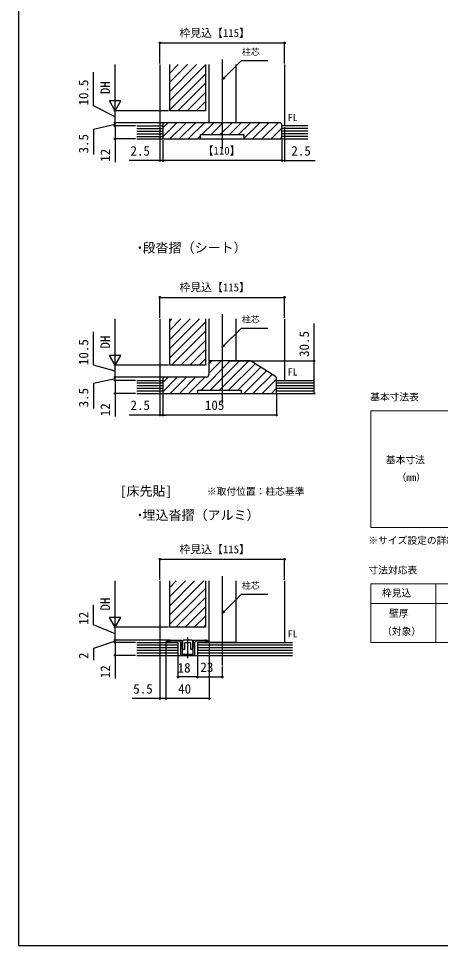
# Model space of a CAD drawing. Units: millimetres, scale not verified. Extents: x -525 to 525, y -783 to 779.
# Drawn here: x -525 to -136, y -783 to 73 of the extents above; entities that cross this region are included whole.
import ezdxf
from ezdxf.enums import TextEntityAlignment as Align

# ---------------------------------------------------------------- set-up
doc = ezdxf.new("R2010")
doc.units = ezdxf.units.MM
doc.header["$LTSCALE"] = 4
doc.layers.add('0-1_TABLE1', color=7, linetype='Continuous', lineweight=18)
for name, color, linetype in [('0-2_USER1', 3, 'Continuous'), ('0-3_YKK_11', 7, 'Continuous'), ('0-4_YKK_12', 2, 'Continuous'), ('0-7_YKK_D', 6, 'Continuous'), ('0-8_YKK_ZWAK', 7, 'Continuous'), ('0-9_YSS_K', 3, 'Continuous'), ('0-A_YSS_KE', 3, 'Continuous')]:
    doc.layers.add(name, color=color, linetype=linetype)
doc.styles.add('ＭＳ ゴシック', font='')
doc.styles.get('ＭＳ ゴシック').set_extended_font_data('MS Gothic')

msp = doc.modelspace()

# ---------------------------------------------------------------- linework, layer by layer
at = {"layer": '0-1_TABLE1'}
for p, q in [((-200, -289.3), (510, -289.3)), ((-200, -289.3), (-200, -397.3)), ((-200, -397.3), (510, -397.3)), ((-200, -449.3), (-70, -449.3)), ((-200, -449.3), (-200, -503.3)), ((-140, -449.3), (-140, -503.3)), ((-200, -467.3), (-70, -467.3)), ((-200, -503.3), (-70, -503.3))]:
    msp.add_line(p, q, dxfattribs=at)
at = {"layer": '0-3_YKK_11'}
for p, q in [((-371.403, -503.3), (-371.703, -503.6)), ((-366.303, -503.6), (-366.603, -503.3)), ((-373.879, -507.019), (-373.703, -506.746)), ((-373.727, -508.3), (-373.791, -508.3)), ((-373.727, -508.3), (-373.515, -507.788)), ((-364.491, -507.788), (-364.279, -508.3)), ((-364.303, -506.746), (-364.127, -507.019))]:
    msp.add_line(p, q, dxfattribs=at)
for points in [[(-387.926, -503.243), (-388.101, -503.3), (-389.003, -503.3), (-389.003, -503.057), (-388.821, -502.672)], [(-385.003, -501.3), (-374.303, -501.3), (-374.303, -507.205), (-373.806, -507.703), (-374.053, -508.3)], [(-362.703, -503.3), (-362.703, -515.3), (-369.003, -515.3), (-375.303, -515.3), (-375.303, -503.3), (-376.303, -502.3), (-385.003, -502.3)], [(-373.791, -508.3), (-373.941, -508.662), (-373.091, -509.512), (-372.879, -509.6), (-372.003, -509.6), (-371.703, -509.3), (-371.703, -503.6)], [(-364.303, -506.746), (-364.303, -504.3), (-364.303, -501.8), (-364.803, -501.3), (-373.203, -501.3), (-373.703, -501.8), (-373.703, -504.3), (-373.703, -506.746)], [(-371.403, -503.3), (-369.003, -503.3), (-366.603, -503.3)], [(-366.303, -503.6), (-366.303, -509.3), (-366.003, -509.6), (-365.127, -509.6), (-364.915, -509.512), (-364.065, -508.662), (-364.215, -508.3), (-364.279, -508.3)], [(-363.953, -508.3), (-364.201, -507.703), (-363.703, -507.205), (-363.703, -501.3), (-353.003, -501.3)], [(-353.003, -502.3), (-361.703, -502.3), (-362.703, -503.3)], [(-349.185, -502.672), (-349.003, -503.057), (-349.003, -503.3), (-349.905, -503.3), (-350.08, -503.243)], [(-374.053, -508.9), (-373.903, -508.9), (-373.253, -509.55), (-373.253, -510.3), (-374.103, -510.3), (-374.103, -514.3), (-369.461, -514.3), (-369.278, -514.42), (-368.728, -514.42), (-368.545, -514.3), (-363.903, -514.3), (-363.903, -510.3), (-364.753, -510.3), (-364.753, -509.55), (-364.103, -508.9), (-363.953, -508.9)], [(-373.879, -507.019), (-373.941, -507.362), (-373.515, -507.788)], [(-364.491, -507.788), (-364.065, -507.362), (-364.127, -507.019)]]:
    msp.add_lwpolyline(points, dxfattribs=at)
for centre, radius, start, end in [((-385.003, -507.3), 6, 90, 129.5212), ((-385.003, -507.3), 5, 90, 125.77483), ((-353.003, -507.3), 6, 50.4788, 90), ((-353.003, -507.3), 5, 54.22517, 90), ((-374.053, -508.6), 0.3, 90, 270), ((-363.953, -508.6), 0.3, 270, 90)]:
    msp.add_arc(centre, radius, start, end, dxfattribs=at)
at = {"layer": '0-4_YKK_12'}
for p, q in [((-337, 34.963), (-337, -47.619)), ((-394.499, 30.4), (-394.499, -26.3)), ((-385.502, 22.608), (-377.71, 30.4)), ((-385.502, 14.122), (-369.225, 30.4)), ((-385.502, 5.637), (-360.739, 30.4)), ((-385.502, -2.848), (-352.502, 30.152)), ((-349.501, 30.4), (-349.499, -23.3)), ((-324.501, 30.4), (-324.499, -23.3)), ((-279.499, 30.4), (-279.499, -26.3)), ((-385.502, -11.333), (-352.502, 21.667)), ((-377.984, -12.3), (-352.502, 13.181)), ((-369.498, -12.3), (-352.502, 4.696)), ((-361.013, -12.3), (-352.502, -3.789)), ((-352.528, -12.3), (-352.502, -12.274)), ((-324.501, -23.3), (-349.499, -23.3)), ((-394.5, -204.6), (-394.5, -261.3)), ((-385.502, -206.495), (-383.607, -204.6)), ((-385.502, -214.98), (-375.122, -204.6)), ((-385.502, -223.465), (-366.637, -204.6)), ((-385.502, -231.951), (-358.151, -204.6)), ((-349.501, -204.6), (-349.499, -243.301)), ((-337, -200.037), (-337, -282.619)), ((-324.501, -204.6), (-324.499, -243.3)), ((-279.5, -204.6), (-279.5, -261.3)), ((-385.502, -240.436), (-352.502, -207.436)), ((-383.881, -247.3), (-352.502, -215.921)), ((-375.396, -247.3), (-352.502, -224.407)), ((-366.91, -247.3), (-352.502, -232.892)), ((-358.425, -247.3), (-352.502, -241.377)), ((-324.501, -243.3), (-349.499, -243.301)), ((-337, -442.037), (-337, -524.619)), ((-394.5, -446.6), (-394.5, -503.3)), ((-385.503, -452.568), (-379.535, -446.6)), ((-385.503, -461.053), (-371.05, -446.6)), ((-385.503, -469.539), (-362.565, -446.6)), ((-385.503, -478.024), (-354.079, -446.6)), ((-385.503, -486.509), (-352.503, -453.509)), ((-349.502, -446.6), (-349.5, -503.3)), ((-324.502, -446.6), (-324.5, -503.3)), ((-279.5, -446.6), (-279.5, -503.3)), ((-379.809, -489.3), (-352.503, -461.994)), ((-371.323, -489.3), (-352.503, -470.48)), ((-362.838, -489.3), (-352.503, -478.965)), ((-354.353, -489.3), (-352.503, -487.45)), ((-369.003, -498.8), (-369.003, -517.8)), ((-324.502, -503.3), (-349.5, -503.3))]:
    msp.add_line(p, q, dxfattribs=at)
for points in [[(-352.502, 30.4), (-352.502, -12.3), (-385.502, -12.3), (-385.502, 30.4)], [(-352.502, -204.6), (-352.502, -247.3), (-385.502, -247.3), (-385.502, -204.6)], [(-352.503, -446.6), (-352.503, -489.3), (-385.503, -489.3), (-385.503, -446.6)]]:
    msp.add_lwpolyline(points, dxfattribs=at)
at = {"layer": '0-7_YKK_D'}
for p, q in [((-394.499, 31.4), (-394.499, 51.4)), ((-279.499, 31.4), (-279.499, 51.4)), ((-394.499, 50.4), (-279.499, 50.4)), ((-435.987, -1.8), (-435.987, 30.4)), ((-435.987, -12.3), (-435.987, 5.887)), ((-435.987, -12.3), (-441.237, -3.207)), ((-430.737, -3.207), (-441.237, -3.207)), ((-435.987, -12.3), (-430.737, -3.207)), ((-386.503, -12.3), (-436.987, -12.3)), ((-421.969, -12.3), (-436.987, -12.3)), ((-435.987, -23.3), (-435.987, -12.3)), ((-391, -23.3), (-436.987, -23.3)), ((-391, -23.3), (-436.987, -23.3)), ((-435.987, -23.3), (-435.987, -20.75)), ((-435.987, -26.3), (-435.987, -23.3)), ((-435.987, -26.3), (-435.987, -23.3)), ((-416.987, -26.3), (-436.987, -26.3)), ((-416.987, -26.3), (-436.987, -26.3)), ((-435.987, -26.3), (-435.987, -28.85)), ((-394.5, -27.3), (-394.5, -59.3)), ((-279.5, -27.3), (-279.5, -59.3)), ((-416.987, -38.3), (-436.987, -38.3)), ((-392, -39.3), (-392, -59.3)), ((-392, -39.3), (-392, -59.3)), ((-282, -39.3), (-282, -59.3)), ((-282, -39.3), (-282, -59.3)), ((-394.5, -58.3), (-422.827, -58.3)), ((-392, -58.3), (-394.5, -58.3)), ((-392, -58.3), (-389.45, -58.3)), ((-282, -58.3), (-392, -58.3)), ((-282, -58.3), (-284.55, -58.3)), ((-282, -58.3), (-279.5, -58.3)), ((-279.5, -58.3), (-251.173, -58.3)), ((-394.5, -203.6), (-394.5, -183.6)), ((-394.5, -184.6), (-279.5, -184.6)), ((-279.5, -203.6), (-279.5, -183.6)), ((-435.987, -236.8), (-435.987, -204.6)), ((-435.987, -247.3), (-435.987, -229.113)), ((-435.987, -247.3), (-441.237, -238.207)), ((-430.737, -238.207), (-441.237, -238.207)), ((-435.987, -247.3), (-430.737, -238.207)), ((-386.503, -247.3), (-436.987, -247.3)), ((-387.503, -247.3), (-436.987, -247.3)), ((-435.987, -258.3), (-435.987, -247.3)), ((-331.074, -243.3), (-251.38, -243.3)), ((-435.987, -258.3), (-435.987, -255.75)), ((-391, -258.3), (-436.987, -258.3)), ((-391, -258.3), (-436.987, -258.3)), ((-416.987, -261.3), (-436.987, -261.3)), ((-416.987, -261.3), (-436.987, -261.3)), ((-435.987, -261.3), (-435.987, -258.3)), ((-435.987, -261.3), (-435.987, -258.3)), ((-435.987, -261.3), (-435.987, -263.85)), ((-394.5, -262.3), (-394.5, -294.3)), ((-416.987, -273.3), (-436.987, -273.3)), ((-271.38, -273.3), (-251.38, -273.3)), ((-392, -274.3), (-392, -294.3)), ((-392, -274.3), (-392, -294.3)), ((-287, -274.3), (-287, -294.3)), ((-394.5, -293.3), (-422.827, -293.3)), ((-392, -293.3), (-394.5, -293.3)), ((-287, -293.3), (-392, -293.3)), ((-392, -293.3), (-389.45, -293.3)), ((-394.5, -445.6), (-394.5, -425.6)), ((-394.5, -426.6), (-279.5, -426.6)), ((-279.5, -445.6), (-279.5, -425.6)), ((-435.987, -478.8), (-435.987, -446.6)), ((-435.987, -489.3), (-435.987, -471.113)), ((-435.987, -489.3), (-441.237, -480.207)), ((-430.737, -480.207), (-441.237, -480.207)), ((-435.987, -489.3), (-430.737, -480.207)), ((-386.503, -489.3), (-436.987, -489.3)), ((-422.725, -489.3), (-436.987, -489.3)), ((-435.987, -501.3), (-435.987, -489.3)), ((-386.003, -501.3), (-436.987, -501.3)), ((-386.003, -501.3), (-436.987, -501.3)), ((-416.987, -503.3), (-436.987, -503.3)), ((-416.987, -503.3), (-436.987, -503.3)), ((-435.987, -501.3), (-435.987, -498.75)), ((-435.987, -503.3), (-435.987, -501.3)), ((-435.987, -503.3), (-435.987, -501.3)), ((-435.987, -503.3), (-435.987, -505.85)), ((-394.5, -504.3), (-394.5, -556.3)), ((-389.003, -504.1), (-389.003, -556.3)), ((-389.003, -504.1), (-389.003, -556.3)), ((-349.003, -504.1), (-349.003, -556.3)), ((-416.987, -515.3), (-436.987, -515.3)), ((-378.003, -516.3), (-378.003, -536.3)), ((-360.003, -516.3), (-360.003, -536.3)), ((-360.003, -516.3), (-360.003, -536.3)), ((-337, -525.619), (-337, -536.3)), ((-360.003, -535.3), (-378.003, -535.3)), ((-360.003, -535.3), (-337, -535.3)), ((-349.003, -555.3), (-389.003, -555.3))]:
    msp.add_line(p, q, dxfattribs=at)
for points in [[(-337, 16.474), (-335.197, 18.277), (-319.235, 34.239), (-294.843, 34.239)], [(-435.987, -17.8), (-455.987, -7.538), (-455.987, 23.462)], [(-334.714, 17.794), (-337, 16.474), (-335.68, 18.76)], [(-435.987, -24.8), (-455.987, -29.572), (-455.987, -52.799)], [(-435.987, -26.3), (-435.987, -38.3), (-435.987, -59.587)], [(-337, -230.711), (-335.197, -228.908), (-319.235, -212.946), (-294.843, -212.946)], [(-252.38, -273.3), (-252.38, -243.3), (-252.38, -208.795)], [(-435.987, -252.8), (-455.987, -247.347), (-455.987, -216.347)], [(-334.714, -229.391), (-337, -230.711), (-335.68, -228.424)], [(-435.987, -259.8), (-455.987, -264.163), (-455.987, -287.39)], [(-435.987, -261.3), (-435.987, -273.3), (-435.987, -294.577)], [(-337, -476.548), (-335.197, -474.745), (-319.235, -458.784), (-294.843, -458.784)], [(-435.987, -495.3), (-455.987, -487.247), (-455.987, -468.519)], [(-334.714, -475.228), (-337, -476.548), (-335.68, -474.262)], [(-435.987, -502.3), (-455.987, -508.894), (-455.987, -519.848)], [(-435.987, -503.3), (-435.987, -515.3), (-435.987, -536.577)], [(-389.003, -555.3), (-394.5, -555.3), (-420.277, -555.3)]]:
    msp.add_lwpolyline(points, dxfattribs=at)
for centre in [(-394.499, 50.4), (-279.499, 50.4), (-435.987, -23.3), (-435.987, -23.3), (-435.987, -26.3), (-435.987, -26.3), (-435.987, -38.3), (-394.5, -58.3), (-392, -58.3), (-392, -58.3), (-282, -58.3), (-282, -58.3), (-279.5, -58.3), (-394.5, -184.6), (-279.5, -184.6), (-252.38, -243.3), (-435.987, -258.3), (-435.987, -258.3), (-435.987, -261.3), (-435.987, -261.3), (-435.987, -273.3), (-252.38, -273.3), (-394.5, -293.3), (-392, -293.3), (-392, -293.3), (-287, -293.3), (-394.5, -426.6), (-279.5, -426.6), (-435.987, -501.3), (-435.987, -501.3), (-435.987, -503.3), (-435.987, -503.3), (-435.987, -515.3), (-378.003, -535.3), (-360.003, -535.3), (-360.003, -535.3), (-337, -535.3), (-394.5, -555.3), (-389.003, -555.3), (-389.003, -555.3), (-349.003, -555.3)]:
    msp.add_circle(centre, 0.637, dxfattribs=at)
at = {"layer": '0-8_YKK_ZWAK'}
msp.add_line((-525, 746.7), (-525, -783.3), dxfattribs=at)
msp.add_lwpolyline([(-525, -783.3), (525, -783.3), (525, 746.7)], dxfattribs=at)
at = {"layer": '0-9_YSS_K'}
for p, q in [((-392, -27.959), (-387.341, -23.3)), ((-392, -36.444), (-378.856, -23.3)), ((-385.371, -38.3), (-370.371, -23.3)), ((-376.885, -38.3), (-361.885, -23.3)), ((-368.4, -38.3), (-353.4, -23.3)), ((-355.915, -34.3), (-344.915, -23.3)), ((-347.43, -34.3), (-336.43, -23.3)), ((-338.944, -34.3), (-327.944, -23.3)), ((-330.459, -34.3), (-319.459, -23.3)), ((-321.974, -34.3), (-310.974, -23.3)), ((-317, -37.812), (-302.488, -23.3)), ((-309.003, -38.3), (-294.003, -23.3)), ((-300.518, -38.3), (-285.518, -23.3)), ((-415.986, -26.3), (-391.999, -26.3)), ((-415.986, -28.7), (-391.999, -28.7)), ((-415.986, -31.1), (-391.999, -31.1)), ((-415.986, -33.5), (-391.999, -33.5)), ((-292.033, -38.3), (-282, -28.267)), ((-258.014, -26.3), (-282.001, -26.3)), ((-258.014, -28.7), (-282.001, -28.7)), ((-258.014, -31.1), (-282.001, -31.1)), ((-258.014, -33.5), (-282.001, -33.5)), ((-415.986, -35.9), (-391.999, -35.9)), ((-415.986, -38.3), (-258.014, -38.3)), ((-359.915, -38.3), (-357, -35.385)), ((-283.547, -38.3), (-282, -36.753)), ((-258.014, -35.9), (-282.001, -35.9)), ((-356.622, -270.3), (-329.622, -243.3)), ((-349.5, -246.208), (-346.593, -243.3)), ((-349.5, -254.693), (-338.108, -243.3)), ((-348.137, -270.3), (-321.137, -243.3)), ((-339.652, -270.3), (-312.652, -243.3)), ((-331.166, -270.3), (-306.795, -245.929)), ((-322.681, -270.3), (-301.573, -249.192)), ((-317.196, -273.3), (-296.351, -252.456)), ((-308.711, -273.3), (-291.13, -255.719)), ((-415.987, -261.3), (-392, -261.3)), ((-415.987, -263.7), (-392, -263.7)), ((-392, -263.252), (-387.049, -258.3)), ((-392, -271.737), (-378.563, -258.3)), ((-385.078, -273.3), (-370.078, -258.3)), ((-376.593, -273.3), (-361.593, -258.3)), ((-368.108, -273.3), (-353.108, -258.3)), ((-300.225, -273.3), (-287, -260.075)), ((-287, -261.3), (-251.88, -261.3)), ((-287, -263.7), (-251.88, -263.7)), ((-415.987, -266.1), (-392, -266.1)), ((-415.987, -268.5), (-392, -268.5)), ((-415.987, -270.9), (-392, -270.9)), ((-415.987, -273.3), (-251.88, -273.3)), ((-359.622, -273.3), (-359.5, -273.178)), ((-291.74, -273.3), (-287, -268.56)), ((-287, -266.1), (-251.88, -266.1)), ((-287, -268.5), (-251.88, -268.5)), ((-287, -270.9), (-251.88, -270.9)), ((-415.987, -503.3), (-378.003, -503.3)), ((-378.003, -503.3), (-378.003, -515.3)), ((-360.003, -503.3), (-272.38, -503.3)), ((-360.003, -503.3), (-360.003, -515.3)), ((-415.987, -505.7), (-378.003, -505.7)), ((-415.987, -508.1), (-378.003, -508.1)), ((-415.987, -510.5), (-378.003, -510.5)), ((-415.987, -512.9), (-378.003, -512.9)), ((-360.003, -505.7), (-272.38, -505.7)), ((-360.003, -508.1), (-272.38, -508.1)), ((-360.003, -510.5), (-272.38, -510.5)), ((-360.003, -512.9), (-272.38, -512.9)), ((-415.987, -515.3), (-272.38, -515.3))]:
    msp.add_line(p, q, dxfattribs=at)
at = {"layer": '0-A_YSS_KE'}
for p, q in [((-284, -23.3), (-390, -23.3)), ((-349.5, -245.3), (-349.5, -256.3)), ((-311.574, -243.3), (-347.5, -243.3)), ((-287.94, -257.713), (-310.514, -243.604)), ((-351.5, -258.3), (-390, -258.3))]:
    msp.add_line(p, q, dxfattribs=at)
for points in [[(-392, -25.3), (-392, -38.3), (-382.2, -38.3), (-357, -38.3), (-357, -34.3), (-317, -34.3), (-317, -38.3), (-291.8, -38.3), (-282, -38.3), (-282, -25.3)], [(-392, -260.3), (-392, -273.3), (-382, -273.3), (-359.5, -273.3), (-359.5, -270.3), (-319.5, -270.3), (-319.5, -273.3), (-297, -273.3), (-287, -273.3), (-287, -259.409)]]:
    msp.add_lwpolyline(points, dxfattribs=at)
for centre, start, end in [((-390, -25.3), 90, 180), ((-284, -25.3), 0, 90), ((-347.5, -245.3), 90, 180), ((-311.574, -245.3), 57.99462, 90), ((-351.5, -256.3), 270, 0), ((-390, -260.3), 90, 180), ((-289, -259.409), 0, 57.99462)]:
    msp.add_arc(centre, 2, start, end, dxfattribs=at)

# ---------------------------------------------------------------- texts
at = {"layer": '0-1_TABLE1', "style": 'ＭＳ ゴシック'}
for s, p in [('基本寸法', (-186.08, -339.993)), ('（mm）', (-176.134, -356.169)), ('枠見込', (-189.662, -462.979)), ('壁厚', (-183.065, -481.686)), ('（対象）', (-189.611, -498.374))]:
    msp.add_text(s, height=6.598, dxfattribs=at).set_placement(p, align=Align.BOTTOM_LEFT)
at = {"layer": '0-2_USER1', "style": 'ＭＳ ゴシック'}
for s, height, p in [('FL', 6.598, (-276.522, -23.778)), ('段沓摺（シート）', 8.798, (-410.609, -145.8)), ('FL', 6.598, (-276.523, -258.778)), ('基本寸法表', 6.598, (-200.614, -281.936)), ('[床先貼]', 8.798, (-431.364, -370.55)), ('※取付位置：柱芯基準', 6.598, (-351.227, -369.124)), ('埋込沓摺（アルミ）', 8.798, (-410.609, -392.8)), ('※サイズ設定の詳細については、規格表ページをご参照ください。', 6.598, (-202.227, -414.397)), ('寸法対応表', 6.598, (-202.125, -441.834)), ('FL', 6.598, (-276.523, -500.778))]:
    msp.add_text(s, height=height, dxfattribs=at).set_placement(p, align=Align.BOTTOM_LEFT)
at = {"layer": '0-2_USER1', "style": 'ＭＳ ゴシック', "width": 0.9}
for p in [(-418.409, -145.8), (-418.409, -392.8)]:
    msp.add_text('・', height=8.798, dxfattribs=at).set_placement(p, align=Align.BOTTOM_LEFT)
at = {"layer": '0-7_YKK_D', "style": 'ＭＳ ゴシック'}
for s, height, p in [('枠見込【115】', 7.331, (-376.516, 53.764)), ('柱芯', 5.865, (-318.906, 37.447)), ('2.5', 8.798, (-421.714, -56.3)), ('【110】', 7.331, (-355.153, -54.936)), ('2.5', 8.798, (-273.286, -56.3)), ('枠見込【115】', 7.331, (-376.517, -181.236)), ('柱芯', 5.865, (-318.906, -209.738)), ('2.5', 8.798, (-421.714, -291.3)), ('105', 8.798, (-353.068, -291.3)), ('枠見込【115】', 7.331, (-376.517, -423.236)), ('柱芯', 5.865, (-318.906, -455.575)), ('23', 8.798, (-357.229, -533.3)), ('18', 8.798, (-378.242, -533.8)), ('5.5', 8.798, (-419.164, -553.3)), ('40', 8.798, (-377.73, -553.3))]:
    msp.add_text(s, height=height, dxfattribs=at).set_placement(p, align=Align.BOTTOM_LEFT)
for s, p in [('10.5', (-457.987, -7.378)), ('DH', (-437.987, 3.084)), ('3.5', (-457.987, -51.685)), ('12', (-437.987, -59.428)), ('DH', (-437.987, -231.916)), ('30.5', (-254.38, -239.636)), ('10.5', (-457.987, -247.188)), ('3.5', (-457.987, -286.276)), ('12', (-437.987, -294.418)), ('DH', (-437.987, -473.916)), ('12', (-457.987, -487.088)), ('2', (-457.987, -518.735)), ('12', (-437.987, -536.418))]:
    msp.add_text(s, height=8.798, rotation=90, dxfattribs=at).set_placement(p, align=Align.BOTTOM_LEFT)

doc.saveas('drawing.dxf')
